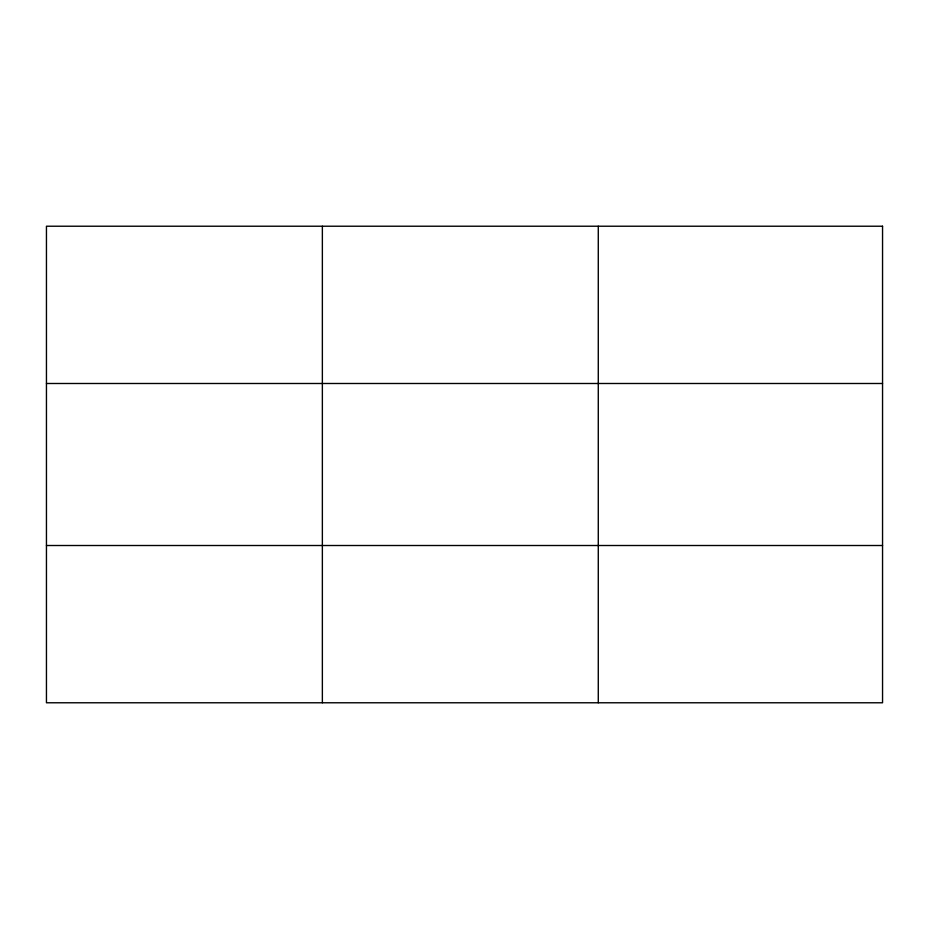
<?xml version="1.0" encoding="UTF-8"?>
<svg xmlns="http://www.w3.org/2000/svg" width="929" height="929" viewBox="0 0 929 929"><rect width="100%" height="100%" fill="white"/><g stroke="black" fill="none" stroke-linecap="round" stroke-linejoin="round"><path stroke-width="1.39" d="M322.363 702.777L322.363 226.223M598.276 702.777L598.276 226.223M46.45 383.491L882.55 383.491M46.45 545.509L882.55 545.509M882.55 226.223L882.55 702.777L46.45 702.777L46.45 226.223L882.55 226.223"/></g></svg>
